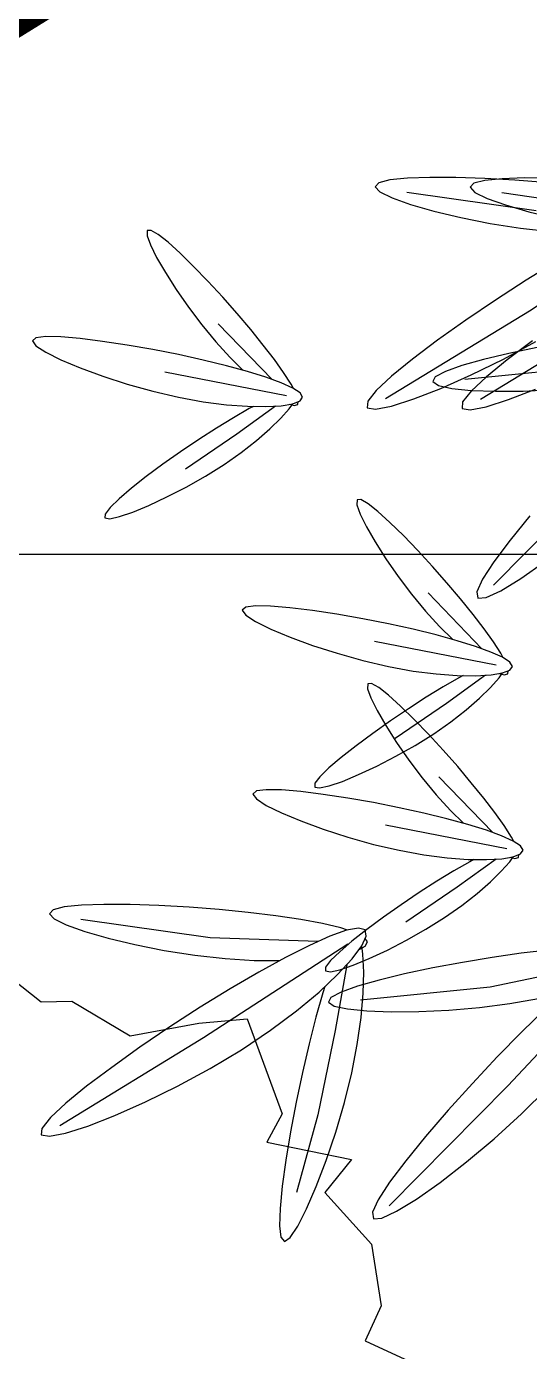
# Model space of a CAD drawing. Extents: x 302512 to 1034855, y -184136 to 410364.
# Drawn here: x 584063 to 585559, y 183936 to 187876 of the extents above; entities that cross this region are included whole.
import ezdxf

# ---------------------------------------------------------------- set-up
doc = ezdxf.new("R2010")
doc.units = 0
doc.header["$MEASUREMENT"] = 0
for name, color, linetype in [('LAYER3', 251, 'Continuous'), ('坐椅', 7, 'Continuous'), ('树', 80, 'Continuous'), ('绿化', 97, 'Continuous'), ('绿地', 3, 'Continuous'), ('道路线', 161, 'Continuous'), ('铺地', 8, 'Continuous')]:
    doc.layers.add(name, color=color, linetype=linetype)
doc.styles.add('2', font='simplex.shx', dxfattribs={"width": 0.7, "height": 1.2})
doc.styles.add('DIM_FONT', font='SIMPLEX.shx', dxfattribs={"width": 0.8})
doc.styles.add('P5', font='', dxfattribs={"width": 0.8, "height": 4})
doc.styles.get('P5').set_extended_font_data('FangSong_GB2312')

# ---------------------------------------------------------------- blocks, each defined once
blk = doc.blocks.new('_F1IRU')
at = {"layer": '绿化'}
blk.add_lwpolyline([(0.9331, 1.5552), (1.01, 1.4612), (1.0667, 1.4502), (1.1605, 1.3629), (1.2924, 1.3581), (1.3835, 1.3466), (1.4093, 1.1571), (1.3698, 1.1114), (1.5192, 1.045), (1.4562, 0.9948), (1.5214, 0.8804), (1.5145, 0.7628), (1.4709, 0.7052), (1.5366, 0.655)], dxfattribs=at)
at = {"style": '2', "width": 0.7, "flags": 9}
for tag in ['YSIZE', 'XSIZE']:
    blk.add_attdef(tag, (0, 0), '', height=1.2, rotation=0.5, dxfattribs=at)
blk = doc.blocks.new('_F10BZJ')
at = {"layer": '铺地', "xscale": 1.0935, "yscale": 1.0935, "zscale": 1.0935}
blk.add_blockref('_F1IRU', (0, 0), dxfattribs=at)
at = {"style": 'DIM_FONT', "width": 0.8, "flags": 9}
for tag in ['YSIZE', 'XSIZE']:
    blk.add_attdef(tag, (0, 0), '', height=0.5, dxfattribs=at)
blk = doc.blocks.new('_F10EZC')
at = {"layer": 'LAYER3', "xscale": 1000, "yscale": 1000, "zscale": 1000, "rotation": 8.124167206954386}
blk.add_blockref('_F10BZJ', (0, 0), dxfattribs=at)
at = {"style": 'P5', "width": 0.8, "flags": 9}
for tag in ['XSIZE', 'YSIZE']:
    blk.add_attdef(tag, (0, 0), '', height=4, rotation=331.3521, dxfattribs=at)
blk = doc.blocks.new('_F43BVI')
at = {"layer": '绿地'}
for p, q in [((-0.5587, 0.33), (-0.5031, 0.1218)), ((-0.5821, 0.2813), (-0.6544, 0.1346)), ((-0.4656, 0.2346), (-0.4167, 0.0292)), ((-0.65, 0.1902), (-0.6645, 0.1552)), ((-0.6529, 0.1989), (-0.6633, 0.1677)), ((-0.6216, 0.1595), (-0.6035, 0.1891)), ((-0.6196, 0.1685), (-0.6919, 0.0218)), ((-0.6633, 0.1677), (-0.6711, 0.1408)), ((-0.6052, 0.1435), (-0.5893, 0.1783)), ((-0.4116, 0.1779), (-0.4466, 0.0182)), ((-0.6645, 0.1552), (-0.6782, 0.12)), ((-0.6386, 0.1344), (-0.6216, 0.1595)), ((-0.2873, 0.1604), (-0.1907, -0.0273)), ((-0.6711, 0.1408), (-0.6758, 0.1194)), ((-0.6535, 0.115), (-0.6386, 0.1344)), ((-0.6227, 0.1091), (-0.6052, 0.1435)), ((-0.6782, 0.12), (-0.6905, 0.0861)), ((-0.6758, 0.1194), (-0.6767, 0.1051)), ((-0.5031, 0.1218), (-0.4543, -0.0836)), ((-0.4568, 0.1168), (-0.4606, 0.081)), ((-0.4103, 0.0833), (-0.4003, 0.1195)), ((-0.6767, 0.1051), (-0.6734, 0.0992)), ((-0.6734, 0.0992), (-0.6654, 0.1028)), ((-0.6654, 0.1028), (-0.6535, 0.115)), ((-0.641, 0.0764), (-0.6227, 0.1091)), ((-0.6905, 0.0861), (-0.7008, 0.055)), ((-0.4208, 0.0502), (-0.4103, 0.0833)), ((-0.6591, 0.0467), (-0.641, 0.0764)), ((-0.4606, 0.081), (-0.4632, 0.0482)), ((-0.7008, 0.055), (-0.7086, 0.028)), ((-0.4312, 0.0217), (-0.4208, 0.0502)), ((-0.6761, 0.0216), (-0.6591, 0.0467)), ((-0.4632, 0.0482), (-0.4644, 0.0202)), ((-0.7086, 0.028), (-0.7133, 0.0066)), ((-0.691, 0.0022), (-0.6761, 0.0216)), ((-0.4644, 0.0202), (-0.4638, -0.0017)), ((-0.4411, -0.0006), (-0.4312, 0.0217)), ((-0.7133, 0.0066), (-0.7143, -0.0077)), ((-0.7029, -0.01), (-0.691, 0.0022)), ((-0.7143, -0.0077), (-0.7109, -0.0136)), ((-0.7109, -0.0136), (-0.7029, -0.01)), ((-0.4638, -0.0017), (-0.4613, -0.0158)), ((-0.4613, -0.0158), (-0.4566, -0.0207)), ((-0.4566, -0.0207), (-0.4498, -0.0153)), ((-0.4498, -0.0153), (-0.4411, -0.0006)), ((0.3071, -0.0158), (0.4109, -0.2047)), ((-0.1232, -0.0494), (-0.1424, -0.0554)), ((-0.1068, -0.0451), (-0.1232, -0.0494)), ((-0.1006, -0.044), (-0.1068, -0.0451)), ((-0.0833, -0.0545), (-0.0798, -0.0494)), ((-0.0798, -0.0448), (-0.0831, -0.0433)), ((-0.0798, -0.0494), (-0.0798, -0.0448)), ((-0.1195, -0.0658), (-0.2068, -0.1083)), ((-0.1639, -0.063), (-0.1872, -0.0718)), ((-0.0944, -0.0552), (-0.1699, -0.1908)), ((-0.1424, -0.0554), (-0.1639, -0.063)), ((-0.0781, -0.0568), (-0.0827, -0.0507)), ((-0.07, -0.0705), (-0.0781, -0.0568)), ((0.3011, -0.0531), (0.2866, -0.1872)), ((-0.2116, -0.0818), (-0.2367, -0.0927)), ((-0.1872, -0.0718), (-0.2116, -0.0818)), ((-0.0866, -0.0719), (-0.0681, -0.1292)), ((-0.0615, -0.0878), (-0.07, -0.0705)), ((-0.2367, -0.0927), (-0.2614, -0.1041)), ((-0.1623, -0.1076), (-0.1419, -0.097)), ((-0.0948, -0.0985), (-0.0938, -0.1044)), ((-0.0529, -0.1081), (-0.0615, -0.0878)), ((-0.2847, -0.1154), (-0.3057, -0.1264)), ((-0.2614, -0.1041), (-0.2847, -0.1154)), ((-0.1862, -0.1184), (-0.1623, -0.1076)), ((-0.0938, -0.1044), (-0.0891, -0.1267)), ((-0.0446, -0.131), (-0.0529, -0.1081)), ((0.1285, -0.1137), (0.053, -0.2493)), ((0.0805, -0.114), (0.059, -0.1215)), ((0.0997, -0.108), (0.0805, -0.114)), ((0.1162, -0.1037), (0.0997, -0.108)), ((0.1224, -0.1026), (0.1162, -0.1037)), ((0.1397, -0.1131), (0.1431, -0.108)), ((0.1432, -0.1034), (0.1399, -0.1019)), ((0.1448, -0.1154), (0.1403, -0.1092)), ((0.1431, -0.108), (0.1432, -0.1034)), ((0.1529, -0.1291), (0.1448, -0.1154)), ((0.265, -0.1033), (0.2583, -0.1372)), ((-0.3057, -0.1264), (-0.3232, -0.1364)), ((-0.2382, -0.1375), (-0.2118, -0.1285)), ((-0.2118, -0.1285), (-0.1862, -0.1184)), ((-0.0891, -0.1267), (-0.0833, -0.1509)), ((-0.0681, -0.1292), (-0.0464, -0.2038)), ((-0.037, -0.1561), (-0.0446, -0.131)), ((0.0358, -0.1304), (0.0113, -0.1404)), ((0.1034, -0.1243), (0.0161, -0.1668)), ((0.059, -0.1215), (0.0358, -0.1304)), ((0.1363, -0.1305), (0.1548, -0.1877)), ((0.1614, -0.1463), (0.1529, -0.1291)), ((-0.3363, -0.1452), (-0.344, -0.1521)), ((-0.3232, -0.1364), (-0.3363, -0.1452)), ((-0.2882, -0.1515), (-0.264, -0.1453)), ((-0.264, -0.1453), (-0.2382, -0.1375)), ((0.0113, -0.1404), (-0.0137, -0.1513)), ((0.17, -0.1666), (0.1614, -0.1463)), ((0.2583, -0.1372), (0.252, -0.1733)), ((0.3137, -0.1704), (0.3186, -0.1343)), ((-0.344, -0.1521), (-0.3452, -0.1568)), ((-0.3452, -0.1568), (-0.3393, -0.1589)), ((-0.3393, -0.1589), (-0.327, -0.1586)), ((-0.327, -0.1586), (-0.3096, -0.156)), ((-0.3096, -0.156), (-0.2882, -0.1515)), ((-0.0833, -0.1509), (-0.0766, -0.1765)), ((-0.0384, -0.1626), (-0.0618, -0.174)), ((-0.0137, -0.1513), (-0.0384, -0.1626)), ((-0.0304, -0.1828), (-0.037, -0.1561)), ((0.0606, -0.1661), (0.0811, -0.1555)), ((0.1282, -0.1571), (0.1292, -0.163)), ((0.1292, -0.163), (0.1339, -0.1853)), ((-0.0618, -0.174), (-0.0827, -0.185)), ((-0.0766, -0.1765), (-0.0691, -0.2027)), ((0.0111, -0.187), (0.0367, -0.177)), ((0.0367, -0.177), (0.0606, -0.1661)), ((0.1783, -0.1895), (0.17, -0.1666)), ((0.252, -0.1733), (0.2463, -0.2108)), ((0.3067, -0.208), (0.3137, -0.1704)), ((-0.5252, -0.1948), (-0.5444, -0.2008)), ((-0.5087, -0.1905), (-0.5252, -0.1948)), ((-0.5025, -0.1894), (-0.5087, -0.1905)), ((-0.4852, -0.2), (-0.4818, -0.1949)), ((-0.4817, -0.1902), (-0.485, -0.1887)), ((-0.4801, -0.2022), (-0.4846, -0.1961)), ((-0.4818, -0.1949), (-0.4817, -0.1902)), ((-0.1003, -0.195), (-0.1134, -0.2037)), ((-0.0827, -0.185), (-0.1003, -0.195)), ((-0.0411, -0.2038), (-0.0152, -0.1961)), ((-0.0249, -0.2101), (-0.0304, -0.1828)), ((-0.0152, -0.1961), (0.0111, -0.187)), ((0.1339, -0.1853), (0.1396, -0.2095)), ((0.1548, -0.1877), (0.1765, -0.2624)), ((0.1859, -0.2146), (0.1783, -0.1895)), ((0.2866, -0.1872), (0.2515, -0.3469)), ((-0.5215, -0.2112), (-0.6088, -0.2537)), ((-0.5659, -0.2084), (-0.5891, -0.2173)), ((-0.4964, -0.2006), (-0.5719, -0.3362)), ((-0.5444, -0.2008), (-0.5659, -0.2084)), ((-0.472, -0.216), (-0.4801, -0.2022)), ((-0.1211, -0.2107), (-0.1222, -0.2154)), ((-0.1222, -0.2154), (-0.1163, -0.2175)), ((-0.1134, -0.2037), (-0.1211, -0.2107)), ((-0.1041, -0.2171), (-0.0866, -0.2146)), ((-0.0866, -0.2146), (-0.0653, -0.2101)), ((-0.0691, -0.2027), (-0.061, -0.2287)), ((-0.0653, -0.2101), (-0.0411, -0.2038)), ((-0.0205, -0.2367), (-0.0249, -0.2101)), ((0.1396, -0.2095), (0.1464, -0.2351)), ((0.1926, -0.2413), (0.1859, -0.2146)), ((0.2463, -0.2108), (0.2414, -0.2483)), ((0.2979, -0.2456), (0.3067, -0.208)), ((0.4109, -0.2047), (0.5075, -0.3925)), ((-0.6136, -0.2273), (-0.6386, -0.2381)), ((-0.5891, -0.2173), (-0.6136, -0.2273)), ((-0.4886, -0.2174), (-0.4701, -0.2746)), ((-0.4635, -0.2332), (-0.472, -0.216)), ((-0.1163, -0.2175), (-0.1041, -0.2171)), ((-0.061, -0.2287), (-0.0528, -0.2533)), ((-0.6386, -0.2381), (-0.6633, -0.2495)), ((-0.5643, -0.253), (-0.5438, -0.2424)), ((-0.4968, -0.2439), (-0.4957, -0.2498)), ((-0.4549, -0.2535), (-0.4635, -0.2332)), ((-0.0175, -0.2615), (-0.0205, -0.2367)), ((0.1464, -0.2351), (0.1539, -0.2613)), ((0.1981, -0.2686), (0.1926, -0.2413)), ((0.2414, -0.2483), (0.2376, -0.2841)), ((0.2879, -0.2818), (0.2979, -0.2456)), ((-0.6867, -0.2609), (-0.7076, -0.2718)), ((-0.6633, -0.2495), (-0.6867, -0.2609)), ((-0.6138, -0.2739), (-0.5882, -0.2638)), ((-0.5882, -0.2638), (-0.5643, -0.253)), ((-0.4957, -0.2498), (-0.491, -0.2721)), ((-0.4466, -0.2764), (-0.4549, -0.2535)), ((-0.0528, -0.2533), (-0.0447, -0.2755)), ((-0.0158, -0.2833), (-0.0175, -0.2615)), ((0.1539, -0.2613), (0.1619, -0.2873)), ((-0.7252, -0.2819), (-0.7383, -0.2906)), ((-0.7076, -0.2718), (-0.7252, -0.2819)), ((-0.6401, -0.2829), (-0.6138, -0.2739)), ((-0.491, -0.2721), (-0.4853, -0.2964)), ((-0.4701, -0.2746), (-0.4484, -0.3493)), ((-0.439, -0.3015), (-0.4466, -0.2764)), ((-0.0447, -0.2755), (-0.037, -0.2943)), ((0.2024, -0.2953), (0.1981, -0.2686)), ((0.2774, -0.3149), (0.2879, -0.2818)), ((-0.746, -0.2975), (-0.7472, -0.3022)), ((-0.7383, -0.2906), (-0.746, -0.2975)), ((-0.7116, -0.3015), (-0.6902, -0.2969)), ((-0.6902, -0.2969), (-0.666, -0.2907)), ((-0.666, -0.2907), (-0.6401, -0.2829)), ((-0.4853, -0.2964), (-0.4785, -0.3219)), ((-0.037, -0.2943), (-0.0301, -0.3084)), ((-0.0156, -0.3009), (-0.0158, -0.2833)), ((0.1619, -0.2873), (0.1701, -0.3119)), ((0.2054, -0.3201), (0.2024, -0.2953)), ((0.2376, -0.2841), (0.2349, -0.3169)), ((-0.7472, -0.3022), (-0.7412, -0.3043)), ((-0.7412, -0.3043), (-0.729, -0.304)), ((-0.729, -0.304), (-0.7116, -0.3015)), ((-0.4324, -0.3282), (-0.439, -0.3015)), ((-0.0301, -0.3084), (-0.0242, -0.3169)), ((-0.0197, -0.3187), (-0.0168, -0.3131)), ((-0.0168, -0.3131), (-0.0156, -0.3009)), ((0.1701, -0.3119), (0.1783, -0.3341)), ((0.2669, -0.3434), (0.2774, -0.3149)), ((-0.4785, -0.3219), (-0.471, -0.3482)), ((-0.4268, -0.3555), (-0.4324, -0.3282)), ((-0.0242, -0.3169), (-0.0197, -0.3187)), ((0.1848, -0.3157), (0.18, -0.3174)), ((0.1892, -0.3203), (0.1848, -0.3157)), ((0.198, -0.3261), (0.1875, -0.3243)), ((0.1907, -0.3288), (0.1892, -0.3203)), ((0.2194, -0.332), (0.198, -0.3261)), ((0.2071, -0.3419), (0.2054, -0.3201)), ((0.2349, -0.3169), (0.2338, -0.3449)), ((-0.471, -0.3482), (-0.463, -0.3741)), ((0.1581, -0.3421), (0.1458, -0.3622)), ((0.1632, -0.335), (0.1581, -0.3421)), ((0.1783, -0.3341), (0.1859, -0.3528)), ((0.1801, -0.3402), (0.2357, -0.5484)), ((0.2074, -0.3595), (0.2071, -0.3419)), ((0.2445, -0.3409), (0.2194, -0.332)), ((0.2338, -0.3449), (0.2344, -0.3668)), ((0.2726, -0.3529), (0.2445, -0.3409)), ((0.2571, -0.3657), (0.2669, -0.3434)), ((-0.4225, -0.3821), (-0.4268, -0.3555)), ((0.1458, -0.3622), (0.1325, -0.3868)), ((0.1859, -0.3528), (0.1929, -0.367)), ((0.2041, -0.3494), (0.2778, -0.3887)), ((0.2061, -0.3717), (0.2074, -0.3595)), ((0.303, -0.3678), (0.2726, -0.3529)), ((-0.463, -0.3741), (-0.4548, -0.3988)), ((0.1654, -0.375), (0.1192, -0.5017)), ((0.1929, -0.367), (0.1987, -0.3755)), ((0.1987, -0.3755), (0.2032, -0.3773)), ((0.2032, -0.3773), (0.2061, -0.3717)), ((0.2344, -0.3668), (0.2369, -0.3809)), ((0.2369, -0.3809), (0.2415, -0.3858)), ((0.2415, -0.3858), (0.2484, -0.3804)), ((0.2484, -0.3804), (0.2571, -0.3657)), ((0.3349, -0.3855), (0.303, -0.3678)), ((-0.4195, -0.4069), (-0.4225, -0.3821)), ((0.1325, -0.3868), (0.1183, -0.4151)), ((0.2216, -0.3838), (0.2284, -0.3887)), ((0.2284, -0.3887), (0.2546, -0.4065)), ((0.2778, -0.3887), (0.3716, -0.4422)), ((0.3673, -0.4057), (0.3349, -0.3855)), ((-0.4548, -0.3988), (-0.4467, -0.421)), ((-0.4178, -0.4287), (-0.4195, -0.4069)), ((0.2546, -0.4065), (0.2837, -0.425)), ((0.3991, -0.4276), (0.3673, -0.4057)), ((-0.4467, -0.421), (-0.439, -0.4397)), ((-0.4175, -0.4463), (-0.4178, -0.4287)), ((0.1183, -0.4151), (0.1037, -0.4464)), ((0.163, -0.4581), (0.1732, -0.4277)), ((0.2837, -0.425), (0.3151, -0.4441)), ((0.4292, -0.45), (0.3991, -0.4276)), ((-0.439, -0.4397), (-0.432, -0.4538)), ((-0.4188, -0.4585), (-0.4175, -0.4463)), ((0.1037, -0.4464), (0.0889, -0.48)), ((0.3151, -0.4441), (0.348, -0.463)), ((0.3716, -0.4422), (0.4559, -0.4977)), ((-0.432, -0.4538), (-0.4262, -0.4623)), ((-0.4262, -0.4623), (-0.4217, -0.4641)), ((-0.4217, -0.4641), (-0.4188, -0.4585)), ((0.1496, -0.4919), (0.163, -0.4581)), ((0.348, -0.463), (0.3811, -0.4812)), ((0.4562, -0.4719), (0.4292, -0.45)), ((0.0889, -0.48), (0.0744, -0.515)), ((0.4789, -0.492), (0.4562, -0.4719)), ((0.1337, -0.5267), (0.1496, -0.4919)), ((0.3811, -0.4812), (0.4131, -0.4978)), ((0.4962, -0.5093), (0.4789, -0.492)), ((0.1192, -0.5017), (0.047, -0.6484)), ((0.4131, -0.4978), (0.4426, -0.5121)), ((0.4426, -0.5121), (0.4683, -0.5234)), ((0.5067, -0.5227), (0.4962, -0.5093)), ((0.0744, -0.515), (0.0607, -0.5502)), ((0.1162, -0.5612), (0.1337, -0.5267)), ((0.4683, -0.5234), (0.4889, -0.5308)), ((0.4889, -0.5308), (0.503, -0.5336)), ((0.5092, -0.5311), (0.5067, -0.5227)), ((0.503, -0.5336), (0.5092, -0.5311)), ((0.0607, -0.5502), (0.0484, -0.5841)), ((0.0979, -0.5939), (0.1162, -0.5612)), ((0.2357, -0.5484), (0.2846, -0.7538)), ((0.0484, -0.5841), (0.038, -0.6153)), ((0.0798, -0.6235), (0.0979, -0.5939)), ((0.038, -0.6153), (0.0302, -0.6423)), ((0.0628, -0.6487), (0.0798, -0.6235)), ((0.0302, -0.6423), (0.0256, -0.6636)), ((0.0478, -0.668), (0.0628, -0.6487)), ((0.0256, -0.6636), (0.0246, -0.6779)), ((0.0246, -0.6779), (0.028, -0.6838)), ((0.0359, -0.6802), (0.0478, -0.668)), ((0.028, -0.6838), (0.0359, -0.6802))]:
    blk.add_line(p, q, dxfattribs=at)
for points in [[(-0.4664, 0.1138), (-0.4536, 0.0765), (-0.4414, 0.0451), (-0.4303, 0.0213), (-0.4208, 0.0069), (-0.4134, 0.0038), (-0.4084, 0.013), (-0.4059, 0.0333), (-0.4057, 0.0626), (-0.4078, 0.099)], [(-0.2591, 0.043), (-0.2378, 0.0098), (-0.2185, -0.0178), (-0.202, -0.0382), (-0.1894, -0.0499), (-0.1814, -0.0512), (-0.1788, -0.041), (-0.1811, -0.0207), (-0.188, 0.0078), (-0.1987, 0.0426)], [(-0.5514, 0.1727), (-0.541, 0.1299), (-0.5293, 0.0859), (-0.5168, 0.0423), (-0.5039, 0.001), (-0.4911, -0.0363), (-0.479, -0.0677), (-0.4679, -0.0915), (-0.4584, -0.1058), (-0.4509, -0.109), (-0.4459, -0.0997), (-0.4434, -0.0795), (-0.4433, -0.0501), (-0.4453, -0.0138), (-0.4496, 0.0277), (-0.4559, 0.0722), (-0.4642, 0.1178)], [(0.3337, -0.1296), (0.3519, -0.1668), (0.3722, -0.2059), (0.3941, -0.2458), (0.4167, -0.2851), (0.4391, -0.3222), (0.4604, -0.3553), (0.4797, -0.3829), (0.4962, -0.4033), (0.5088, -0.415), (0.5168, -0.4163), (0.5194, -0.4061), (0.517, -0.3858), (0.5102, -0.3573), (0.4995, -0.3225), (0.4854, -0.2833), (0.4686, -0.2415), (0.4496, -0.1992), (0.4291, -0.1582)]]:
    blk.add_lwpolyline(points, dxfattribs=at)
for points in [[(-0.1855, -0.1676), (-0.2015, -0.1962), (-0.2168, -0.2251), (-0.2308, -0.2529), (-0.2428, -0.2786), (-0.2523, -0.3009), (-0.2584, -0.3188), (-0.2607, -0.331), (-0.2584, -0.3363), (-0.2512, -0.334), (-0.2398, -0.3248), (-0.225, -0.3097), (-0.2079, -0.2898), (-0.1893, -0.2663), (-0.1703, -0.2401), (-0.1518, -0.2123), (-0.1346, -0.1841), (-0.1197, -0.1563), (-0.1072, -0.1299), (-0.0972, -0.1055), (-0.0897, -0.0836), (-0.0849, -0.0651), (-0.0827, -0.0507), (-0.0832, -0.0408), (-0.0866, -0.0364), (-0.0927, -0.0378), (-0.1013, -0.0446), (-0.1121, -0.0563), (-0.1247, -0.0724), (-0.1386, -0.0921), (-0.1537, -0.1149), (-0.1694, -0.1403)], [(0.0375, -0.2262), (0.0215, -0.2548), (0.0062, -0.2836), (-0.0078, -0.3115), (-0.0199, -0.3371), (-0.0293, -0.3595), (-0.0355, -0.3774), (-0.0378, -0.3895), (-0.0355, -0.3949), (-0.0283, -0.3926), (-0.0168, -0.3834), (-0.0021, -0.3683), (0.0151, -0.3484), (0.0336, -0.3248), (0.0526, -0.2986), (0.0712, -0.2709), (0.0883, -0.2426), (0.1033, -0.2149), (0.1158, -0.1885), (0.1258, -0.164), (0.1332, -0.1422), (0.1381, -0.1237), (0.1403, -0.1092), (0.1397, -0.0994), (0.1364, -0.095), (0.1303, -0.0963), (0.1216, -0.1032), (0.1108, -0.1149), (0.0983, -0.1309), (0.0843, -0.1506), (0.0693, -0.1735), (0.0536, -0.1989)], [(-0.5874, -0.3131), (-0.6034, -0.3417), (-0.6187, -0.3705), (-0.6327, -0.3983), (-0.6448, -0.424), (-0.6542, -0.4463), (-0.6604, -0.4642), (-0.6627, -0.4764), (-0.6604, -0.4817), (-0.6532, -0.4795), (-0.6417, -0.4702), (-0.627, -0.4551), (-0.6098, -0.4353), (-0.5913, -0.4117), (-0.5723, -0.3855), (-0.5537, -0.3577), (-0.5366, -0.3295), (-0.5217, -0.3018), (-0.5092, -0.2753), (-0.4991, -0.2509), (-0.4917, -0.2291), (-0.4868, -0.2106), (-0.4846, -0.1961), (-0.4852, -0.1863), (-0.4885, -0.1818), (-0.4947, -0.1832), (-0.5033, -0.19), (-0.5141, -0.2018), (-0.5266, -0.2178), (-0.5406, -0.2375), (-0.5556, -0.2603), (-0.5714, -0.2857)], [(0.1979, -0.5404), (0.2095, -0.5844), (0.2221, -0.6279), (0.235, -0.6692), (0.2477, -0.7065), (0.2599, -0.7379), (0.271, -0.7617), (0.2805, -0.7761), (0.2879, -0.7792), (0.2929, -0.77), (0.2955, -0.7497), (0.2956, -0.7204), (0.2935, -0.684), (0.2893, -0.6425), (0.2829, -0.598), (0.2747, -0.5524), (0.2645, -0.5076), (0.2526, -0.4656), (0.2396, -0.4271), (0.226, -0.393), (0.2123, -0.3641), (0.1993, -0.3409), (0.1875, -0.3243), (0.1775, -0.3151), (0.1699, -0.3138), (0.1651, -0.3212), (0.1631, -0.3363), (0.1636, -0.3584), (0.1666, -0.3865), (0.1717, -0.4197), (0.1787, -0.457), (0.1875, -0.4976)]]:
    blk.add_lwpolyline(points, close=True, dxfattribs=at)
at = {"style": 'DIM_FONT', "width": 0.7, "flags": 9}
for tag in ['YSIZE', 'XSIZE']:
    blk.add_attdef(tag, (0, 0), '', height=0.5, dxfattribs=at)
blk = doc.blocks.new('ZU')
at = {"layer": '绿地', "xscale": 1.5, "yscale": 1.5, "zscale": 0.001, "rotation": 260.5308552460376}
blk.add_blockref('_F43BVI', (-0.8522, 0.1655), dxfattribs=at)
blk = doc.blocks.new('A$C0B5A7686')
at = {"layer": '树', "linetype": 'ByBlock', "xscale": 640, "yscale": 640, "zscale": 640, "rotation": 151.15692544915}
blk.add_blockref('ZU', (642.8, 1492.6), dxfattribs=at)
blk = doc.blocks.new('A$C750B0621')
at = {"layer": '树'}
blk.add_blockref('A$C0B5A7686', (0, 0), dxfattribs=at)
blk = doc.blocks.new('A$C5AB93D8E')
at = {"layer": '绿化', "xscale": 0.8, "yscale": 0.8, "zscale": 0.8}
blk.add_blockref('A$C750B0621', (0, 0), dxfattribs=at)
blk = doc.blocks.new('A$C68DB62A4')
at = {"layer": '绿化', "rotation": 236.3690562220917}
blk.add_blockref('A$C5AB93D8E', (801.7, 2393.5), dxfattribs=at)
blk = doc.blocks.new('_F37GYG')
at = {"layer": '绿化', "linetype": 'ByBlock', "xscale": 0.2867748092958204, "yscale": 0.2867748092958204, "zscale": 0.2867748092958204}
blk.add_blockref('A$C68DB62A4', (-306.06, -300.5), dxfattribs=at)
at = {"style": 'DIM_FONT', "width": 0.8, "flags": 9}
for tag in ['YSIZE', 'XSIZE']:
    blk.add_attdef(tag, (0, 0), '', height=0.5, dxfattribs=at)

msp = doc.modelspace()

# ---------------------------------------------------------------- linework, layer by layer
msp.add_line((558258.3, 186306.9), (600703.2, 186306.9))
at = {"layer": '道路线', "elevation": 0}
msp.add_lwpolyline([(584249.4, 188000.5, 50, 50, 0), (583710.8, 187667.3, 50, 50, 0), (583300.4, 188103, 50, 50, 0), (582736.2, 187898, 50, 50, 0), (582069.4, 188231.2, 50, 50, 0), (581428.2, 187641.7, 50, 50, 0), (581069.1, 187231.6, 50, 50, 0), (581171.7, 186719, 50, 50, 0), (581171.7, 186306.9, 50, 50, 0), (580863.9, 185693.8, 50, 50, 0), (581325.6, 185181.2, 50, 50, 0), (581944.6, 184370.5, 50, 50, 0), (582319.5, 183695.1, 50, 50, 0), (581552.9, 182528.8, 50, 50, 0), (580979.1, 182677.2, 50, 50, 0)], format="xyseb", dxfattribs=at)

# ---------------------------------------------------------------- block references
at = {"layer": '坐椅', "xscale": 10.78272, "yscale": 10.78272, "zscale": 10.78272}
msp.add_blockref('_F37GYG', (585599.2, 185403.2), dxfattribs=at)
at = {"layer": '绿地', "xscale": 1.44, "yscale": 1.44, "zscale": 1.44, "rotation": 4.248435238497092}
msp.add_blockref('_F10EZC', (583045.9, 182387.2, -233906.4), dxfattribs=at)

doc.saveas('drawing.dxf')
